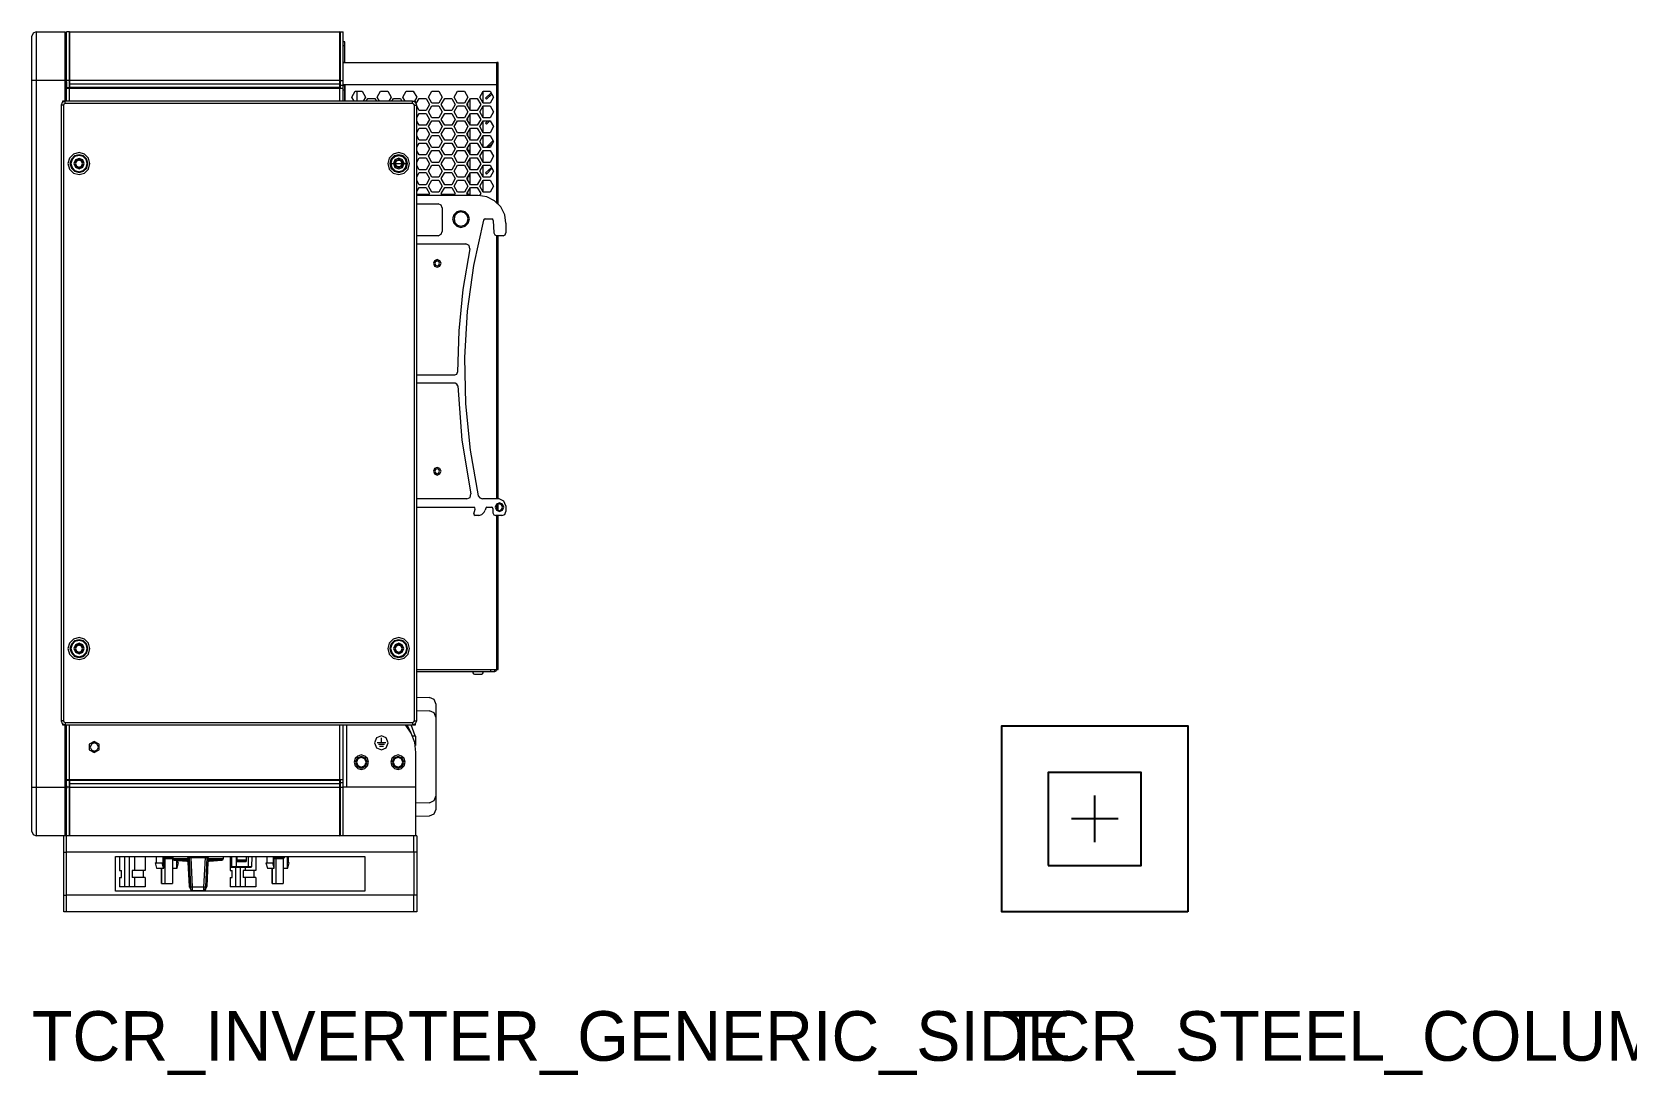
# Model space of a CAD drawing. Header units: millimetres. Extents: x 0 to 17945, y -132 to 1785.
# Drawn here: x 10424 to 11710, y -132 to 710 of the extents above; entities that cross this region are included whole.
import ezdxf

# ---------------------------------------------------------------- set-up
doc = ezdxf.new("R2010")
doc.units = ezdxf.units.MM

# ---------------------------------------------------------------- blocks, each defined once
blk = doc.blocks.new('TCR_INVERTER_GENERIC_SIDE')
at = {"layer": 'PDF_图层 1', "color": 1, "lineweight": 5}
for points in [[(3.4, 709.6), (1, 708.6), (0, 706.2)], [(3.4, 709.6), (3.4, 61.5)], [(3.4, 709.6), (26.9, 709.6)], [(26.9, 653.8), (26.9, 709.6)], [(28, 664.9), (28, 709.6)], [(30.2, 709.6), (28, 709.6)], [(30.4, 709.6), (30.1, 709.6)], [(30.2, 664.9), (30.2, 709.6)], [(30.4, 709.6), (30.4, 707.4)], [(30.4, 709.6), (248.4, 709.6)], [(30.4, 707.4), (30.7, 707.4)], [(30.7, 664.3), (30.7, 709.6)], [(248.4, 664.3), (248.4, 709.6)], [(249, 709.5), (248.4, 709.6)], [(249, 706.7), (248.8, 707.2), (248.4, 707.4)], [(249, 664.3), (249, 709.6)], [(249, 709.6), (251.2, 709.6)], [(251.2, 653.8), (251.2, 709.6)], [(0, 64.9), (0, 706.2)], [(27, 698.4), (27.4, 698.4)], [(27.4, 694.8), (27.4, 695.7), (27.3, 696.6), (27.2, 697.5), (27, 698.4)], [(27, 691.2), (27.2, 692.1), (27.3, 692.9), (27.4, 693.8), (27.4, 694.8)], [(27.4, 683.9), (27.4, 698.4)], [(28, 696.2), (27.4, 696.2)], [(248.4, 704), (249, 704)], [(248.4, 700.6), (249, 700.6)], [(248.4, 698.4), (249, 698.4)], [(252.3, 701.7), (251.2, 701.7)], [(252.3, 698.4), (251.2, 698.4)], [(252.3, 685.2), (252.3, 701.7)], [(27.4, 687.5), (27.4, 688.4), (27.3, 689.3), (27.2, 690.2), (27, 691.2)], [(27, 683.9), (27.2, 684.8), (27.3, 685.7), (27.4, 686.6), (27.4, 687.5)], [(27.4, 683.9), (27, 683.9)], [(28, 686.1), (27.4, 686.1)], [(248.4, 689.4), (249, 689.4)], [(251.2, 685.2), (252.3, 685.2)], [(251.2, 685.2), (251.3, 685)], [(251.2, 685), (374.9, 685)], [(252.3, 685.2), (252.4, 685), (252.5, 685)], [(374.9, 666), (374.9, 685)], [(375.1, 683.7), (374.9, 683.9)], [(375.1, 666), (375.1, 685)], [(376.2, 685), (375.1, 685)], [(376.2, 570.5), (376.2, 685)], [(26.9, 670.5), (0, 670.5)], [(26.9, 671.6), (27.8, 671.6)], [(27.4, 671.6), (27.4, 664.3)], [(27.8, 669.3), (27.4, 669.3)], [(27.8, 669.3), (27.8, 671.6)], [(27.8, 669.3), (27.8, 664.3)], [(27.8, 669.3), (28, 669.3)], [(30.2, 670.5), (28, 670.5)], [(248.4, 670.5), (30.7, 670.5)], [(249, 673.8), (248.4, 673.8)], [(249, 670.5), (248.4, 670.5)], [(249, 670.5), (251.2, 670.5)], [(27.4, 664.3), (27.4, 653.8)], [(27.4, 664.3), (251.2, 664.3)], [(28, 664.9), (30.2, 664.9)], [(28, 653.8), (28, 664.3)], [(30.4, 653.8), (30.4, 664.3)], [(248.4, 667.4), (30.7, 667.4)], [(248.4, 664.9), (30.7, 664.9)], [(30.7, 664.6), (248.4, 664.6)], [(248.4, 653.8), (248.4, 664.3)], [(249, 666.6), (251.2, 666.6)], [(251.2, 667.1), (252.5, 667.1)], [(252.3, 666), (251.2, 666)], [(252.3, 662.7), (251.2, 662.7)], [(251.8, 667.1), (251.8, 666)], [(252.3, 653.8), (252.3, 666)], [(252.5, 667.1), (252.5, 666)], [(252.5, 667.1), (374.9, 667.1)], [(252.5, 666), (252.5, 653.8)], [(258, 657), (260.7, 661.9)], [(259.9, 653.8), (258, 657)], [(260.7, 661.9), (266.3, 661.9)], [(262.4, 653.8), (262.4, 661.9)], [(266.3, 661.9), (269.1, 657)], [(269.1, 657), (267.2, 653.8)], [(269.7, 653.8), (271.1, 655.9)], [(271.1, 655.9), (276.6, 655.9)], [(276.6, 655.9), (277.9, 653.8)], [(278.6, 657), (281.3, 661.9)], [(280.5, 653.8), (278.6, 657)], [(281.3, 661.9), (287, 661.9)], [(287, 661.9), (289.7, 657)], [(289.7, 657), (287.8, 653.8)], [(290.4, 653.8), (291.7, 655.9)], [(291.7, 655.9), (297.3, 655.9)], [(297.3, 655.9), (298.5, 653.8)], [(299.3, 657), (302, 661.9)], [(301.2, 653.8), (299.3, 657)], [(302, 661.9), (307.6, 661.9)], [(307.6, 661.9), (310.4, 657)], [(310.4, 657), (308.5, 653.8)], [(310, 651.8), (312.4, 655.9)], [(312.4, 655.9), (317.9, 655.9)], [(317.9, 655.9), (320.7, 651.1)], [(319.9, 657), (322.6, 661.9)], [(322.6, 652.2), (319.9, 657)], [(322.6, 661.9), (328.3, 661.9)], [(328.3, 661.9), (331, 657)], [(331, 657), (328.3, 652.2)], [(330.2, 651.1), (333, 655.9)], [(333, 655.9), (338.6, 655.9)], [(338.6, 655.9), (341.4, 651.1)], [(340.6, 657), (343.3, 661.9)], [(343.3, 652.2), (340.6, 657)], [(343.3, 661.9), (348.9, 661.9)], [(348.9, 661.9), (351.7, 657)], [(351.7, 657), (348.9, 652.2)], [(350.8, 651.1), (353.7, 655.9)], [(353.7, 655.9), (359.2, 655.9)], [(359.2, 655.9), (362, 651.1)], [(361.2, 657), (363.9, 661.9)], [(363.9, 652.2), (361.2, 657)], [(363.9, 652.2), (363.9, 661.9)], [(363.9, 661.9), (369.6, 661.9)], [(366, 656.2), (370.4, 660.5)], [(366, 656.2), (366.8, 655.4)], [(370.9, 659.5), (366.8, 655.4)], [(368.3, 658.6), (369.2, 657.8)], [(369.6, 661.9), (372.3, 657)], [(372.3, 657), (369.6, 652.2)], [(374.9, 572), (374.9, 666)], [(374.9, 666), (376.2, 666)], [(26.9, 653.8), (24.5, 652.7), (23.5, 650.4)], [(23.5, 650.4), (23.5, 154.2)], [(25.4, 650.4), (23.5, 650.4)], [(24.6, 653.8), (24.6, 652.8)], [(26.9, 653.8), (24.6, 653.8)], [(26.9, 651.8), (25.8, 651.4), (25.4, 650.4)], [(25.4, 650.4), (25.4, 154.2)], [(26.9, 651.8), (26.9, 653.8)], [(307, 653.8), (26.9, 653.8)], [(307, 651.8), (26.9, 651.8)], [(307, 651.8), (307, 653.8)], [(307, 653.8), (309.3, 653.8)], [(310.4, 650.4), (309.4, 652.7), (307, 653.8)], [(308.5, 650.4), (308.1, 651.4), (307, 651.8)], [(308.5, 154.2), (308.5, 650.4)], [(308.5, 650.4), (310.4, 650.4)], [(309.3, 652.8), (309.3, 653.8)], [(310.4, 154.2), (310.4, 650.4)], [(312.4, 646.3), (310.4, 649.7)], [(310.4, 640.5), (312.4, 643.9)], [(317.9, 646.3), (312.4, 646.3)], [(312.4, 643.9), (317.9, 643.9)], [(320.7, 651.1), (317.9, 646.3)], [(317.9, 643.9), (320.7, 639.1)], [(319.9, 645.1), (322.6, 650)], [(322.6, 640.2), (319.9, 645.1)], [(328.3, 652.2), (322.6, 652.2)], [(322.6, 650), (328.3, 650)], [(328.3, 650), (331, 645.1)], [(331, 645.1), (328.3, 640.2)], [(333, 646.3), (330.2, 651.1)], [(330.2, 639.1), (333, 643.9)], [(338.6, 646.3), (333, 646.3)], [(333, 643.9), (338.6, 643.9)], [(341.4, 651.1), (338.6, 646.3)], [(338.6, 643.9), (341.4, 639.1)], [(340.6, 645.1), (343.3, 650)], [(343.3, 640.2), (340.6, 645.1)], [(348.9, 652.2), (343.3, 652.2)], [(343.3, 650), (348.9, 650)], [(348.9, 650), (351.7, 645.1)], [(351.7, 645.1), (348.9, 640.2)], [(353.7, 646.3), (350.8, 651.1)], [(350.8, 639.1), (353.7, 643.9)], [(351.7, 649.7), (351.7, 652.5)], [(353.4, 646.7), (353.4, 655.4)], [(353.4, 634.8), (353.4, 643.5)], [(359.2, 646.3), (353.7, 646.3)], [(353.7, 643.9), (359.2, 643.9)], [(362, 651.1), (359.2, 646.3)], [(359.2, 643.9), (362, 639.1)], [(361.2, 645.1), (363.9, 650)], [(363.9, 640.2), (361.2, 645.1)], [(369.6, 652.2), (363.9, 652.2)], [(363.9, 640.2), (363.9, 650)], [(363.9, 650), (369.6, 650)], [(369.6, 650), (372.3, 645.1)], [(372.3, 645.1), (369.6, 640.2)], [(312.4, 634.3), (310.4, 637.7)], [(310.4, 628.6), (312.4, 632)], [(317.9, 634.3), (312.4, 634.3)], [(312.4, 632), (317.9, 632)], [(320.7, 639.1), (317.9, 634.3)], [(317.9, 632), (320.7, 627.2)], [(319.9, 633.2), (322.6, 638)], [(322.6, 628.3), (319.9, 633.2)], [(328.3, 640.2), (322.6, 640.2)], [(322.6, 638), (328.3, 638)], [(328.3, 638), (331, 633.2)], [(331, 633.2), (328.3, 628.3)], [(333, 634.3), (330.2, 639.1)], [(330.2, 627.2), (333, 632)], [(338.6, 634.3), (333, 634.3)], [(333, 632), (338.6, 632)], [(341.4, 639.1), (338.6, 634.3)], [(338.6, 632), (341.4, 627.2)], [(340.6, 633.2), (343.3, 638)], [(343.3, 628.3), (340.6, 633.2)], [(348.9, 640.2), (343.3, 640.2)], [(343.3, 638), (348.9, 638)], [(348.9, 638), (351.7, 633.2)], [(351.7, 633.2), (348.9, 628.3)], [(353.7, 634.3), (350.8, 639.1)], [(350.8, 627.2), (353.7, 632)], [(351.7, 637.7), (351.7, 640.5)], [(353.4, 630.6), (352.9, 630.6)], [(353.4, 631), (353.1, 631)], [(353.4, 622.8), (353.4, 631.5)], [(359.2, 634.3), (353.7, 634.3)], [(353.7, 632), (359.2, 632)], [(362, 639.1), (359.2, 634.3)], [(359.2, 632), (362, 627.2)], [(361.2, 633.2), (363.9, 638)], [(363.9, 628.3), (361.2, 633.2)], [(369.6, 640.2), (363.9, 640.2)], [(363.9, 628.3), (363.9, 638)], [(363.9, 638), (369.6, 638)], [(366, 636.1), (367.9, 638)], [(366, 636.1), (366.8, 635.3)], [(369.6, 638.1), (366.8, 635.3)], [(368.8, 638), (369.2, 637.7)], [(369.6, 638), (372.3, 633.2)], [(372.3, 633.2), (369.6, 628.3)], [(312.4, 622.3), (310.4, 625.7)], [(310.4, 616.7), (312.4, 620)], [(317.9, 622.3), (312.4, 622.3)], [(312.4, 620), (317.9, 620)], [(320.7, 627.2), (317.9, 622.3)], [(317.9, 620), (320.7, 615.2)], [(319.9, 621.2), (322.6, 626)], [(322.6, 616.3), (319.9, 621.2)], [(328.3, 628.3), (322.6, 628.3)], [(322.6, 626), (328.3, 626)], [(328.3, 626), (331, 621.2)], [(331, 621.2), (328.3, 616.3)], [(333, 622.3), (330.2, 627.2)], [(330.2, 615.2), (333, 620)], [(338.6, 622.3), (333, 622.3)], [(333, 620), (338.6, 620)], [(341.4, 627.2), (338.6, 622.3)], [(338.6, 620), (341.4, 615.2)], [(340.6, 621.2), (343.3, 626)], [(343.3, 616.3), (340.6, 621.2)], [(348.9, 628.3), (343.3, 628.3)], [(343.3, 626), (348.9, 626)], [(348.9, 626), (351.7, 621.2)], [(351.7, 621.2), (348.9, 616.3)], [(353.7, 622.3), (350.8, 627.2)], [(350.8, 615.2), (353.7, 620)], [(351.7, 625.7), (351.7, 628.6)], [(353.4, 610.8), (353.4, 619.5)], [(359.2, 622.3), (353.7, 622.3)], [(353.7, 620), (359.2, 620)], [(362, 627.2), (359.2, 622.3)], [(359.2, 620), (362, 615.2)], [(361.2, 621.2), (363.9, 626)], [(363.9, 616.3), (361.2, 621.2)], [(369.6, 628.3), (363.9, 628.3)], [(363.9, 616.3), (363.9, 626)], [(363.9, 626), (369.6, 626)], [(366.4, 616.3), (371.9, 621.9)], [(371.7, 620.1), (367.9, 616.3)], [(368.3, 618.3), (369.2, 617.6)], [(369.6, 626), (372.3, 621.2)], [(372.3, 621.2), (369.6, 616.3)], [(292.7, 603.4), (294.2, 606.2)], [(294.2, 606.2), (297.5, 606.2)], [(297.5, 606.2), (299.1, 603.4)], [(312.4, 610.4), (310.4, 613.8)], [(310.4, 604.7), (312.4, 608)], [(317.9, 610.4), (312.4, 610.4)], [(312.4, 608), (317.9, 608)], [(320.7, 615.2), (317.9, 610.4)], [(317.9, 608), (320.7, 603.2)], [(319.9, 609.3), (322.6, 614.1)], [(322.6, 604.4), (319.9, 609.3)], [(328.3, 616.3), (322.6, 616.3)], [(322.6, 614.1), (328.3, 614.1)], [(328.3, 614.1), (331, 609.3)], [(331, 609.3), (328.3, 604.4)], [(333, 610.4), (330.2, 615.2)], [(330.2, 603.2), (333, 608)], [(338.6, 610.4), (333, 610.4)], [(333, 608), (338.6, 608)], [(341.4, 615.2), (338.6, 610.4)], [(338.6, 608), (341.4, 603.2)], [(340.6, 609.3), (343.3, 614.1)], [(343.3, 604.4), (340.6, 609.3)], [(348.9, 616.3), (343.3, 616.3)], [(343.3, 614.1), (348.9, 614.1)], [(348.9, 614.1), (351.7, 609.3)], [(351.7, 609.3), (348.9, 604.4)], [(353.7, 610.4), (350.8, 615.2)], [(350.8, 603.2), (353.7, 608)], [(351.7, 613.8), (351.7, 616.7)], [(353.4, 614), (351.7, 614)], [(351.7, 613.7), (353.4, 613.7)], [(351.7, 601.8), (351.7, 604.7)], [(353.4, 612), (352.8, 611.9)], [(353.4, 611.6), (352.9, 611.6)], [(353.4, 598.9), (353.4, 607.6)], [(359.2, 610.4), (353.7, 610.4)], [(353.7, 608), (359.2, 608)], [(362, 615.2), (359.2, 610.4)], [(359.2, 608), (362, 603.2)], [(361.2, 609.3), (363.9, 614.1)], [(363.9, 604.4), (361.2, 609.3)], [(369.6, 616.3), (363.9, 616.3)], [(363.9, 604.4), (363.9, 614.1)], [(363.9, 614.1), (369.6, 614.1)], [(369.6, 614.1), (372.3, 609.3)], [(372.3, 609.3), (369.6, 604.4)], [(289.2, 603.4), (302.5, 603.4)], [(294.2, 600.7), (292.7, 603.4)], [(297.5, 600.7), (294.2, 600.7)], [(299.1, 603.4), (297.5, 600.7)], [(312.4, 598.4), (310.4, 601.8)], [(310.4, 592.8), (312.4, 596.2)], [(317.9, 598.4), (312.4, 598.4)], [(312.4, 596.2), (317.9, 596.2)], [(320.7, 603.2), (317.9, 598.4)], [(317.9, 596.2), (320.7, 591.3)], [(319.9, 597.3), (322.6, 602.1)], [(322.6, 592.5), (319.9, 597.3)], [(328.3, 604.4), (322.6, 604.4)], [(322.6, 602.1), (328.3, 602.1)], [(328.3, 592.5), (322.6, 592.5)], [(328.3, 602.1), (331, 597.3)], [(331, 597.3), (328.3, 592.5)], [(333, 598.4), (330.2, 603.2)], [(330.2, 591.3), (333, 596.2)], [(338.6, 598.4), (333, 598.4)], [(333, 596.2), (338.6, 596.2)], [(341.4, 603.2), (338.6, 598.4)], [(338.6, 596.2), (341.4, 591.3)], [(340.6, 597.3), (343.3, 602.1)], [(343.3, 592.5), (340.6, 597.3)], [(348.9, 604.4), (343.3, 604.4)], [(343.3, 602.1), (348.9, 602.1)], [(348.9, 592.5), (343.3, 592.5)], [(348.9, 602.1), (351.7, 597.3)], [(351.7, 597.3), (348.9, 592.5)], [(353.7, 598.4), (350.8, 603.2)], [(350.8, 591.3), (353.7, 596.2)], [(351.7, 589.8), (351.7, 592.8)], [(353.4, 592.7), (351.7, 592.7)], [(353.4, 593.1), (351.8, 593)], [(352.9, 594.7), (353.4, 594.7)], [(353.4, 595), (353, 595)], [(353.4, 586.9), (353.4, 595.6)], [(359.2, 598.4), (353.7, 598.4)], [(353.7, 596.2), (359.2, 596.2)], [(362, 603.2), (359.2, 598.4)], [(359.2, 596.2), (362, 591.3)], [(361.2, 597.3), (363.9, 602.1)], [(363.9, 592.5), (361.2, 597.3)], [(369.6, 604.4), (363.9, 604.4)], [(363.9, 592.5), (363.9, 602.1)], [(363.9, 602.1), (369.6, 602.1)], [(369.6, 592.5), (363.9, 592.5)], [(366, 595.9), (370.6, 600.4)], [(366, 595.9), (366.8, 595)], [(371.1, 599.4), (366.8, 595)], [(368.3, 598.2), (369.2, 597.4)], [(369.6, 602.1), (372.3, 597.3)], [(372.3, 597.3), (369.6, 592.5)], [(312.4, 586.4), (310.4, 589.8)], [(310.4, 580.8), (312.4, 584.2)], [(310.4, 578.8), (320.5, 578.8)], [(317.9, 586.4), (312.4, 586.4)], [(312.4, 584.2), (317.9, 584.2)], [(320.7, 591.3), (317.9, 586.4)], [(317.9, 584.2), (320.7, 579.4)], [(320.7, 579.4), (319.8, 577.7)], [(319.9, 585.3), (322.6, 590.1)], [(322.6, 580.5), (319.9, 585.3)], [(322.6, 590.1), (328.3, 590.1)], [(328.3, 580.5), (322.6, 580.5)], [(328.3, 590.1), (331, 585.3)], [(331, 585.3), (328.3, 580.5)], [(333, 586.4), (330.2, 591.3)], [(330.2, 579.4), (333, 584.2)], [(331.1, 577.7), (330.2, 579.4)], [(330.5, 578.8), (341.1, 578.8)], [(338.6, 586.4), (333, 586.4)], [(333, 584.2), (338.6, 584.2)], [(341.4, 591.3), (338.6, 586.4)], [(338.6, 584.2), (341.4, 579.4)], [(341.4, 579.4), (340.5, 577.7)], [(340.6, 585.3), (343.3, 590.1)], [(343.3, 580.5), (340.6, 585.3)], [(343.3, 590.1), (348.9, 590.1)], [(348.9, 580.5), (343.3, 580.5)], [(348.9, 590.1), (351.7, 585.3)], [(351.7, 585.3), (348.9, 580.5)], [(353.7, 586.4), (350.8, 591.3)], [(350.8, 579.4), (353.7, 584.2)], [(351.8, 577.7), (350.8, 579.4)], [(351.1, 578.8), (351.7, 578.8)], [(351.7, 577.9), (351.7, 580.8)], [(353.4, 577.7), (353.4, 583.7)], [(359.2, 586.4), (353.7, 586.4)], [(353.7, 584.2), (359.2, 584.2)], [(362, 591.3), (359.2, 586.4)], [(359.2, 584.2), (362, 579.4)], [(362, 579.4), (361.1, 577.6)], [(361.2, 585.3), (363.9, 590.1)], [(363.9, 580.5), (361.2, 585.3)], [(363.9, 580.5), (363.9, 590.1)], [(363.9, 590.1), (369.6, 590.1)], [(369.6, 580.5), (363.9, 580.5)], [(369.6, 590.1), (372.3, 585.3)], [(372.3, 585.3), (369.6, 580.5)], [(310.5, 577.7), (310.4, 577.9)], [(360, 577.7), (310.4, 577.7)], [(310.4, 571.1), (327.6, 571.1)], [(331, 567.7), (330.1, 570), (327.6, 571.1)], [(331, 567.7), (331, 548.7)], [(353.4, 578.6), (351.7, 578.5)], [(351.7, 578), (353.4, 578)], [(382.4, 555.4), (381.4, 562.2), (378.2, 568.5), (373.2, 573.4), (367, 576.6), (360, 577.7)], [(364.4, 557.9), (356.3, 521.3), (351.2, 484.3), (349, 447), (349.8, 409.6), (353.5, 372.4), (360.1, 335.6)], [(365.6, 558.8), (364.8, 558.5), (364.4, 557.9)], [(365.6, 558.8), (371, 558.8)], [(372.1, 557.6), (371.7, 558.4), (371, 558.8)], [(372.1, 557.6), (372.6, 547.5)], [(382.4, 555.4), (382.4, 547.6)], [(327.6, 545.3), (310.4, 545.3)], [(327.6, 545.3), (330.1, 546.4), (331, 548.7)], [(372.6, 547.5), (373.4, 545.9), (374.9, 545.3)], [(374.9, 333), (374.9, 545.3)], [(380.1, 545.3), (374.9, 545.3)], [(376.2, 333), (376.2, 545.3)], [(380.1, 545.3), (381.8, 545.9), (382.4, 547.6)], [(310.4, 538.7), (350, 538.7)], [(353.3, 534.6), (347.6, 501.8), (344.4, 468.6), (343.3, 435.3)], [(353.3, 534.6), (352.6, 537.3), (350, 538.7)], [(310.4, 433), (341.1, 433)], [(341.3, 426.3), (310.4, 426.3)], [(341.1, 433), (342.7, 433.7), (343.3, 435.3)], [(343.5, 424.2), (342.8, 425.7), (341.3, 426.3)], [(343.5, 424.2), (346.8, 380.3), (354.1, 337.1)], [(350.8, 333), (353.5, 334.3), (354.1, 337.1)], [(360.1, 335.6), (361.4, 333.8), (363.4, 333)], [(350.8, 333), (310.4, 333)], [(310.4, 326.3), (356.4, 326.3)], [(357.6, 324.9), (357.4, 325.9), (356.4, 326.3)], [(356.4, 321), (357.6, 324.9)], [(364.7, 322.3), (363, 320.6)], [(376.8, 333), (363.4, 333)], [(364.7, 322.3), (365.6, 323.9)], [(366.1, 325.5), (365.6, 323.9)], [(367.1, 326.3), (366.5, 326.1), (366.1, 325.5)], [(367.1, 326.3), (370.7, 326.3)], [(371.8, 325.2), (371.5, 326), (370.7, 326.3)], [(371.8, 325.2), (371.8, 321.8)], [(371.8, 321.8), (372.5, 320.3), (374.1, 319.7)], [(374.9, 324.5), (374.9, 328.2)], [(376.2, 323.5), (376.2, 329.1)], [(382.4, 327.4), (380.7, 331.3), (376.8, 333)], [(376.8, 323.3), (378.8, 324.4), (379.5, 326.3), (378.8, 328.3), (376.8, 329.2)], [(379.1, 319.7), (381.5, 320.6), (382.4, 322.9)], [(382.4, 327.4), (382.4, 322.9)], [(356.4, 321), (356.7, 320.1), (357.6, 319.7)], [(360.6, 319.7), (357.6, 319.7)], [(360.6, 319.7), (363, 320.6)], [(379.1, 319.7), (374.1, 319.7)], [(374.9, 195.5), (374.9, 319.7)], [(376.2, 195.5), (376.2, 319.7)], [(310.4, 195.5), (376.2, 195.5)], [(310.4, 193.9), (373.3, 193.9)], [(355.8, 193.9), (355.8, 192.8)], [(363.9, 192.8), (363.9, 193.9)], [(369.9, 195.5), (369.9, 193.9)], [(373.3, 193.9), (373.3, 195.5)], [(373.3, 193.9), (374.5, 194.4), (375.1, 195.5)], [(355.8, 192.8), (356.2, 192), (357, 191.6)], [(357, 191.6), (362.9, 191.6)], [(362.9, 191.6), (363.6, 192), (363.9, 192.8)], [(310.4, 173.2), (320.6, 173)], [(326, 167.4), (324.4, 171.4), (320.6, 173)], [(326, 82.9), (326, 167.4)], [(310.4, 162.5), (320.6, 162.2)], [(326, 156.6), (324.5, 160.5), (320.6, 162.2)], [(25.4, 154.2), (23.5, 154.2)], [(23.5, 154.2), (24.5, 151.9), (26.9, 150.9)], [(24.6, 151.8), (24.6, 150.9)], [(24.6, 150.9), (26.9, 150.9)], [(25.4, 154.2), (25.8, 153.2), (26.9, 152.8)], [(26.9, 152.8), (26.9, 150.9)], [(26.9, 152.8), (307, 152.8)], [(26.9, 61.5), (26.9, 150.9)], [(26.9, 150.9), (307, 150.9)], [(27.4, 150.9), (27.4, 106.8)], [(28, 106.8), (28, 150.9)], [(30.4, 106.8), (30.4, 150.9)], [(248.4, 106.8), (248.4, 150.9)], [(251.2, 61.5), (251.2, 150.9)], [(254.1, 100.6), (254.1, 150.9)], [(309.8, 128.5), (308.9, 136.6), (305.9, 144.2), (301.3, 150.9)], [(305.9, 144.3), (302.7, 151)], [(309.2, 142.1), (306, 150.9)], [(307, 150.9), (309.4, 151.9), (310.4, 154.2)], [(307, 152.8), (308.1, 153.2), (308.5, 154.2)], [(307, 152.8), (307, 150.9)], [(307, 150.9), (309.3, 150.9)], [(307.4, 141.8), (307, 141.8)], [(309.3, 141.7), (307, 141.7)], [(307.4, 141.8), (307.8, 141.9), (308.3, 142), (308.6, 142), (308.8, 142.1), (309, 142.1), (309.2, 142.1)], [(308.5, 154.2), (310.4, 154.2)], [(309.3, 141.7), (309.2, 142.1)], [(309.3, 150.9), (309.3, 151.8)], [(309.3, 141.7), (309.3, 134.3)], [(50.3, 137.5), (46.3, 135.3)], [(46.3, 135.3), (46.3, 130.8)], [(46.3, 130.8), (50.3, 128.5)], [(54.2, 135.3), (50.3, 137.5)], [(50.3, 128.5), (54.2, 130.8)], [(54.2, 130.8), (54.2, 135.3)], [(285.5, 136.3), (278.4, 136.3)], [(284.4, 134.9), (279.5, 134.9)], [(283.5, 133.3), (280.4, 133.3)], [(281.9, 136.3), (281.9, 140.3)], [(309.8, 100.6), (309.8, 128.5)], [(27.4, 106.8), (251.2, 106.8)], [(27.4, 99.5), (27.4, 106.8)], [(27.8, 101.7), (27.8, 106.8)], [(28, 106.2), (30.2, 106.2)], [(28, 48.1), (28, 106.2)], [(30.2, 61.5), (30.2, 106.2)], [(30.7, 61.5), (30.7, 106.8)], [(248.4, 106.4), (30.7, 106.4)], [(30.7, 106.2), (248.4, 106.2)], [(30.7, 103.7), (248.4, 103.7)], [(248.4, 61.5), (248.4, 106.8)], [(249, 61.6), (249, 106.8)], [(249, 104.5), (251.2, 104.5)], [(0, 100.6), (26.9, 100.6)], [(26.9, 99.5), (27.8, 99.5)], [(27.4, 101.7), (27.8, 101.7)], [(27.8, 101.7), (27.8, 99.5)], [(28, 101.7), (27.8, 101.7)], [(30.2, 100.6), (28, 100.6)], [(30.7, 100.6), (248.4, 100.6)], [(249, 100.6), (251.2, 100.6)], [(309.8, 100.6), (251.2, 100.6)], [(309.8, 61.5), (309.8, 100.6)], [(320.6, 88.1), (324.5, 89.9), (326, 93.8)], [(27, 87.2), (27.4, 87.2)], [(27.4, 83.5), (27.4, 84.4), (27.3, 85.4), (27.2, 86.3), (27, 87.2)], [(27, 79.9), (27.2, 80.9), (27.3, 81.7), (27.4, 82.6), (27.4, 83.5)], [(27.4, 76.2), (27.4, 77.2), (27.3, 78.1), (27.2, 79), (27, 79.9)], [(27.4, 72.7), (27.4, 87.2)], [(28, 85), (27.4, 85)], [(248.4, 90), (249, 90)], [(248.4, 77.7), (249, 77.7)], [(320.6, 88.1), (309.8, 87.8)], [(309.8, 77.2), (320.6, 77.4)], [(320.6, 77.4), (324.4, 79), (326, 82.9)], [(0, 64.9), (1, 62.5), (3.4, 61.5)], [(27, 72.7), (27.2, 73.6), (27.3, 74.5), (27.4, 75.4), (27.4, 76.2)], [(27.4, 72.7), (27, 72.7)], [(28, 74.9), (27.4, 74.9)], [(249, 72.1), (248.4, 72.1)], [(28, 61.5), (3.4, 61.5)], [(25.7, 0), (25.7, 61.5)], [(308.2, 61.5), (28, 61.5)], [(30.7, 63.7), (30.4, 63.7)], [(30.4, 61.5), (30.4, 63.7)], [(248.4, 63.7), (248.8, 63.8), (249, 64.3)], [(248.4, 61.5), (249, 61.6)], [(310.4, 61.5), (308.2, 61.5)], [(308.2, 48.1), (308.2, 61.5)], [(310.4, 61.5), (310.4, 0)], [(25.7, 48.1), (28, 48.1)], [(308.2, 48.1), (28, 48.1)], [(28, 13.4), (28, 48.1)], [(67.5, 44.7), (268.5, 44.7)], [(67.5, 16.8), (67.5, 44.7)], [(70.6, 44.7), (70.6, 33.4)], [(74.7, 44.7), (74.7, 20.3)], [(78.5, 44.7), (78.5, 20.3)], [(82.7, 44.7), (82.7, 33.4)], [(91.3, 44.7), (91.3, 33.4)], [(99.5, 39.6), (105.5, 39.6)], [(99.5, 39.6), (100.6, 35.4)], [(100.2, 44.7), (100.2, 39.6)], [(104.7, 39.6), (105.9, 35.4)], [(105.5, 44.7), (105.5, 39.6)], [(106.3, 35.4), (106.3, 44.7)], [(113.8, 43.7), (106.3, 43.7)], [(113.3, 42.8), (106.3, 42.8)], [(107.6, 22.9), (107.6, 42.8)], [(113.3, 42.8), (113.8, 43.2)], [(113.3, 42.8), (113.3, 22.9)], [(113.8, 44.7), (113.8, 42.9)], [(126, 42.9), (113.8, 42.9)], [(113.8, 42.9), (114.1, 42.1), (114.8, 41.8)], [(125.5, 41.8), (114.8, 41.8)], [(114.8, 41.8), (125, 41)], [(116.7, 41.6), (116.7, 35.4)], [(117.1, 35.4), (118.3, 39.6)], [(117.6, 39.6), (117.6, 41.6)], [(118.3, 39.6), (117.6, 39.6)], [(124.9, 41.1), (125.1, 41.2), (125.3, 41.4), (125.4, 41.6), (125.5, 41.8)], [(126.1, 40.1), (125.6, 40.8), (124.9, 41.1)], [(125, 41), (125.2, 41), (125.4, 40.9), (125.6, 40.8), (125.9, 40.5), (126, 40.3), (126, 40)], [(125.5, 41.8), (125.7, 41.9), (126, 42.1), (126, 42.3), (126, 42.6), (126, 42.9)], [(125.5, 41.8), (125.7, 41.8), (126, 41.7), (126.2, 41.6), (126.4, 41.5), (126.5, 41.3), (126.6, 41.1), (126.7, 40.8)], [(126, 42.9), (125.9, 44.7)], [(126.7, 42.9), (126, 42.9)], [(127, 20.5), (126, 40)], [(126.7, 40.8), (126.6, 40.6), (126.4, 40.4), (126.3, 40.2), (126.1, 40.1)], [(126.1, 40.1), (127.1, 20.3)], [(126.6, 44.7), (126.7, 42.9)], [(126.7, 42.9), (126.7, 41.8), (126.7, 41.3), (126.7, 41), (126.7, 40.8)], [(127, 43.9), (127, 44.7)], [(128.1, 20.2), (127, 43.9)], [(127, 43.9), (127.3, 43.9), (127.6, 43.9), (128.1, 43.9)], [(128.1, 44.7), (128.1, 43.9)], [(128.1, 43.9), (139.9, 43.9)], [(128.1, 43.9), (129.2, 20.1)], [(138.8, 20.1), (139.9, 43.9)], [(139.9, 43.9), (140, 44.7)], [(141, 43.9), (139.9, 20.2)], [(139.9, 43.9), (140.5, 43.9), (140.7, 43.9), (140.9, 43.9), (141, 43.9)], [(140.9, 20.3), (141.9, 40.1)], [(141, 44.7), (141, 43.9)], [(142, 40), (141, 20.5)], [(141.3, 42.9), (141.4, 44.7)], [(141.3, 40.8), (141.3, 41), (141.3, 41.3), (141.3, 41.8), (141.3, 42.9)], [(142, 42.9), (141.3, 42.9)], [(141.3, 40.8), (141.4, 41), (141.5, 41.3), (141.7, 41.5), (142, 41.7), (142.3, 41.8), (142.5, 41.8)], [(141.9, 40.1), (141.7, 40.2), (141.6, 40.4), (141.4, 40.6), (141.3, 40.8)], [(143.1, 41.1), (142.4, 40.8), (141.9, 40.1)], [(142.1, 44.7), (142, 42.9)], [(154.2, 42.9), (142, 42.9)], [(142, 42.9), (142, 42.6), (142, 42.4), (142.1, 42.1), (142.3, 41.8), (142.5, 41.8)], [(142, 40), (142, 40.3), (142.1, 40.5), (142.4, 40.8), (142.6, 40.9), (142.8, 41), (143, 41)], [(153.2, 41.8), (142.5, 41.8)], [(142.5, 41.8), (142.6, 41.6), (142.7, 41.4), (142.9, 41.2), (143.1, 41.1)], [(143, 41), (153.2, 41.8)], [(153.2, 41.8), (153.9, 42.1), (154.2, 42.9)], [(154.2, 44.7), (154.2, 42.9)], [(159.9, 44.7), (159.9, 33.4)], [(160.1, 44.7), (160.3, 36.4)], [(160.1, 44.7), (160.3, 36.4)], [(160.3, 44.7), (160.5, 36.4)], [(161.3, 36.4), (161.3, 44.7)], [(164.8, 44.7), (164.8, 36.4)], [(165.5, 40.7), (165.5, 44.7)], [(172.8, 41.7), (165.5, 41.7)], [(165.5, 40.9), (172.8, 40.9)], [(165.5, 40.7), (172.8, 40.7)], [(172.8, 40.7), (165.5, 40.7)], [(172.8, 44.7), (172.8, 40.7)], [(174.7, 36.4), (174.8, 44.7)], [(177.3, 44.7), (177.1, 36.4)], [(180.7, 44.7), (180.7, 33.4)], [(188.8, 39.6), (194.7, 39.6)], [(188.8, 39.6), (190, 35.4)], [(189.5, 44.7), (189.5, 39.6)], [(194, 39.6), (195.2, 35.4)], [(194.7, 44.7), (194.7, 39.6)], [(195.5, 35.4), (195.5, 44.7)], [(203.4, 43.7), (195.5, 43.7)], [(202.6, 42.8), (195.5, 42.8)], [(197, 22.9), (197, 42.8)], [(202.6, 42.8), (203.4, 43.7)], [(202.6, 42.8), (202.6, 22.9)], [(203.4, 44.7), (203.4, 43.7)], [(206, 44.7), (206, 35.4)], [(206.4, 35.4), (207.6, 39.6)], [(206.9, 39.6), (206.9, 44.7)], [(207.6, 39.6), (206.9, 39.6)], [(268.5, 44.7), (268.5, 16.8)], [(310.4, 48.1), (308.2, 48.1)], [(308.2, 48.1), (308.2, 13.4)], [(70.6, 33.4), (72.3, 33.4)], [(70.6, 27.9), (72.3, 27.9)], [(70.6, 27.9), (70.6, 20.3)], [(72.3, 27.9), (72.3, 33.4)], [(91.3, 33.4), (81, 33.4)], [(81, 33.4), (81, 27.9)], [(91.3, 27.9), (81, 27.9)], [(82.7, 27.9), (82.7, 20.3)], [(89.7, 33.4), (89.7, 27.9)], [(91.3, 27.9), (91.3, 20.3)], [(100.6, 35.4), (106.3, 35.4)], [(104.4, 35.4), (104.4, 22.9)], [(104.6, 22.9), (104.6, 35.4)], [(113.3, 35.4), (117.1, 35.4)], [(159.9, 33.4), (161.6, 33.4)], [(159.9, 27.9), (161.6, 27.9)], [(159.9, 27.9), (159.9, 20.3)], [(160.3, 36.4), (160.7, 36.1)], [(160.3, 36.4), (160.7, 36.1)], [(160.5, 36.4), (160.3, 36.4)], [(161.3, 36.4), (160.5, 36.4)], [(160.7, 36.1), (160.5, 36.4)], [(160.7, 36.1), (176.8, 36.1)], [(161.3, 36.4), (161.6, 36.1)], [(164.8, 36.4), (163.1, 36.4), (161.3, 36.4)], [(161.6, 27.9), (161.6, 33.4)], [(164.1, 36.1), (164.1, 20.3)], [(174.7, 36.4), (164.8, 36.4)], [(164.8, 36.1), (164.8, 36.4)], [(167.9, 36.1), (167.9, 20.3)], [(180.7, 33.4), (170.3, 33.4)], [(170.3, 33.4), (170.3, 27.9)], [(180.7, 27.9), (170.3, 27.9)], [(172, 36.1), (172, 33.4)], [(172, 27.9), (172, 20.3)], [(174.7, 36.4), (174.7, 36.1)], [(177.1, 36.4), (174.7, 36.4)], [(176.8, 36.1), (177.1, 36.4)], [(178.9, 33.4), (178.9, 27.9)], [(180.7, 27.9), (180.7, 20.3)], [(190, 35.4), (195.5, 35.4)], [(193.7, 35.4), (193.7, 22.9)], [(193.9, 22.9), (193.9, 35.4)], [(202.6, 35.4), (206.4, 35.4)], [(25.7, 13.4), (28, 13.4)], [(308.2, 13.4), (28, 13.4)], [(28, 0), (28, 13.4)], [(268.5, 16.8), (67.5, 16.8)], [(91.3, 20.3), (70.6, 20.3)], [(104.4, 22.9), (113.3, 22.9)], [(127, 20.5), (127.1, 20.3)], [(127, 20.4), (127.1, 20.1), (127.2, 19.9)], [(127.1, 20.3), (128.1, 18.2)], [(127.2, 19.9), (127.1, 20.1), (127.1, 20.3)], [(127.2, 19.9), (128.2, 17.8)], [(129.2, 20.1), (128.6, 20.1), (128.3, 20.1), (128.1, 20.1), (128.1, 20.2)], [(128.1, 18.2), (128.1, 18.4), (128.1, 18.7), (128.1, 19.2), (128.1, 20.2)], [(128.1, 18.2), (128.1, 18), (128.2, 17.8)], [(128.2, 17.8), (128.3, 17.5), (128.5, 17.4), (128.7, 17.2), (129, 17.1), (129.2, 17.1)], [(138.8, 20.1), (129.2, 20.1)], [(129.2, 20.1), (129.2, 18.7), (129.2, 17.8), (129.2, 17.5), (129.2, 17.3), (129.2, 17.1)], [(138.9, 17.1), (129.2, 17.1)], [(139.9, 20.2), (139.7, 20.1), (139.4, 20.1), (138.8, 20.1)], [(138.8, 18.1), (138.8, 20.1)], [(139.9, 18.9), (139.9, 18.7), (139.6, 18.3), (139.3, 18.2), (139, 18.1), (138.8, 18.1)], [(138.9, 17.1), (138.8, 17.4), (138.8, 17.6), (138.8, 18.1)], [(138.9, 17.1), (139.3, 17.2), (139.5, 17.4), (139.7, 17.5), (139.8, 17.7), (139.9, 17.8)], [(139.9, 18.9), (139.9, 20.2)], [(139.9, 17.8), (140.8, 19.9)], [(139.9, 18.9), (139.9, 18.5), (139.9, 18.3), (140, 18.2)], [(139.9, 17.8), (139.9, 18), (140, 18.2)], [(140, 18.2), (140.9, 20.3)], [(140.9, 20.3), (140.9, 20.1), (140.8, 19.9)], [(140.8, 19.9), (140.9, 20.1)], [(140.9, 20.3), (141, 20.5)], [(140.9, 20.1), (141, 20.4)], [(180.7, 20.3), (159.9, 20.3)], [(193.7, 22.9), (202.6, 22.9)], [(310.4, 13.4), (308.2, 13.4)], [(308.2, 0), (308.2, 13.4)], [(28, 0), (25.7, 0)], [(308.2, 0), (28, 0)], [(310.4, 0), (308.2, 0)]]:
    blk.add_lwpolyline(points, dxfattribs=at)
for points in [[(46.8, 603.4), (45.7, 607.8), (42.4, 611.1), (38, 612.3), (33.6, 611.1), (30.3, 607.8), (29.1, 603.4), (30.3, 599), (33.6, 595.7), (38, 594.6), (42.4, 595.7), (45.7, 599)], [(45.2, 603.4), (44.3, 607), (41.6, 609.7), (38, 610.6), (34.4, 609.7), (31.8, 607), (30.7, 603.4), (31.8, 599.8), (34.4, 597.2), (38, 596.2), (41.6, 597.2), (44.3, 599.8)], [(45.1, 603.4), (44.2, 606.9), (41.5, 609.6), (38, 610.5), (34.4, 609.6), (31.9, 606.9), (31, 603.4), (31.9, 599.8), (34.4, 597.3), (38, 596.4), (41.5, 597.3), (44.2, 599.8)], [(44.6, 603.4), (43.7, 606.7), (41.3, 609.1), (38, 610), (34.7, 609.1), (32.4, 606.7), (31.5, 603.4), (32.4, 600.2), (34.7, 597.8), (38, 596.9), (41.3, 597.8), (43.7, 600.2)], [(42.2, 603.4), (41, 606.4), (38, 607.6), (35.1, 606.4), (33.8, 603.4), (35.1, 600.5), (38, 599.2), (41, 600.5)], [(41.5, 603.4), (40.5, 605.9), (38, 606.9), (35.6, 605.9), (34.5, 603.4), (35.6, 601), (38, 600), (40.5, 601)], [(40.9, 603.4), (40.1, 605.5), (38, 606.3), (36, 605.5), (35.1, 603.4), (36, 601.4), (38, 600.6), (40.1, 601.4)], [(304.7, 603.4), (303.6, 607.8), (300.3, 611.1), (295.9, 612.3), (291.5, 611.1), (288.2, 607.8), (287.1, 603.4), (288.2, 599), (291.5, 595.7), (295.9, 594.6), (300.3, 595.7), (303.6, 599)], [(303.1, 603.4), (302.1, 607), (299.5, 609.7), (295.9, 610.6), (292.3, 609.7), (289.6, 607), (288.7, 603.4), (289.6, 599.8), (292.3, 597.2), (295.9, 596.2), (299.5, 597.2), (302.1, 599.8)], [(302.9, 603.4), (302, 606.9), (299.5, 609.6), (295.9, 610.5), (292.3, 609.6), (289.7, 606.9), (288.8, 603.4), (289.7, 599.8), (292.3, 597.3), (295.9, 596.4), (299.5, 597.3), (302, 599.8)], [(302.5, 603.4), (301.7, 606.8), (299.3, 609.3), (295.9, 610.1), (292.5, 609.3), (290, 606.8), (289.2, 603.4), (290, 600.1), (292.5, 597.6), (295.9, 596.7), (299.3, 597.6), (301.7, 600.1)], [(302.2, 603.4), (301.4, 606.6), (299.1, 609), (295.9, 609.8), (292.7, 609), (290.3, 606.6), (289.5, 603.4), (290.3, 600.3), (292.7, 597.9), (295.9, 597.1), (299.1, 597.9), (301.4, 600.3)], [(300.2, 603.4), (299, 606.4), (295.9, 607.7), (292.8, 606.4), (291.6, 603.4), (292.8, 600.4), (295.9, 599.1), (299, 600.4)], [(299.1, 603.4), (298.1, 605.7), (295.9, 606.6), (293.6, 605.7), (292.7, 603.4), (293.6, 601.2), (295.9, 600.2), (298.1, 601.2)], [(298.6, 603.4), (297.8, 605.4), (295.9, 606.2), (293.9, 605.4), (293.1, 603.4), (293.9, 601.5), (295.9, 600.7), (297.8, 601.5)], [(352.9, 558.8), (351.9, 562), (349.5, 564.5), (346.1, 565.4), (342.8, 564.5), (340.4, 562), (339.4, 558.8), (340.4, 555.4), (342.8, 552.9), (346.1, 552), (349.5, 552.9), (351.9, 555.4)], [(351.8, 558.8), (351, 561.6), (349, 563.7), (346.1, 564.4), (343.2, 563.7), (341.2, 561.6), (340.5, 558.8), (341.2, 555.9), (343.2, 553.8), (346.1, 553), (349, 553.8), (351, 555.9)], [(330, 523), (329.1, 525.1), (326.9, 526.1), (324.8, 525.1), (323.9, 523), (324.8, 520.8), (326.9, 519.9), (329.1, 520.8)], [(328.9, 523), (328.3, 524.3), (326.9, 524.9), (325.5, 524.3), (325, 523), (325.5, 521.6), (326.9, 521), (328.3, 521.6)], [(330, 355.3), (329.1, 357.6), (326.9, 358.4), (324.8, 357.6), (323.9, 355.3), (324.8, 353.2), (326.9, 352.2), (329.1, 353.2)], [(328.9, 355.3), (328.3, 356.8), (326.9, 357.4), (325.5, 356.8), (325, 355.3), (325.5, 354), (326.9, 353.4), (328.3, 354)], [(380.6, 326.3), (379.6, 328.8), (377.1, 329.8), (374.7, 328.8), (373.7, 326.3), (374.7, 323.9), (377.1, 322.8), (379.6, 323.9)], [(380.1, 326.3), (379.2, 328.4), (377.1, 329.3), (375.1, 328.4), (374.2, 326.3), (375.1, 324.3), (377.1, 323.3), (379.2, 324.3)], [(46.8, 212.3), (45.7, 216.8), (42.4, 220), (38, 221.2), (33.6, 220), (30.3, 216.8), (29.1, 212.3), (30.3, 207.9), (33.6, 204.7), (38, 203.5), (42.4, 204.7), (45.7, 207.9)], [(45.2, 212.3), (44.3, 215.9), (41.6, 218.6), (38, 219.5), (34.4, 218.6), (31.8, 215.9), (30.7, 212.3), (31.8, 208.8), (34.4, 206.1), (38, 205.1), (41.6, 206.1), (44.3, 208.8)], [(45.1, 212.3), (44.2, 215.8), (41.5, 218.5), (38, 219.4), (34.4, 218.5), (31.9, 215.8), (31, 212.3), (31.9, 208.8), (34.4, 206.2), (38, 205.3), (41.5, 206.2), (44.2, 208.8)], [(44.6, 212.3), (43.7, 215.6), (41.3, 218), (38, 218.9), (34.7, 218), (32.4, 215.6), (31.5, 212.3), (32.4, 209.1), (34.7, 206.7), (38, 205.8), (41.3, 206.7), (43.7, 209.1)], [(304.7, 212.3), (303.6, 216.8), (300.3, 220), (295.9, 221.2), (291.5, 220), (288.2, 216.8), (287.1, 212.3), (288.2, 207.9), (291.5, 204.7), (295.9, 203.5), (300.3, 204.7), (303.6, 207.9)], [(303.1, 212.3), (302.1, 215.9), (299.5, 218.6), (295.9, 219.5), (292.3, 218.6), (289.6, 215.9), (288.7, 212.3), (289.6, 208.8), (292.3, 206.1), (295.9, 205.1), (299.5, 206.1), (302.1, 208.8)], [(302.9, 212.3), (302, 215.8), (299.5, 218.5), (295.9, 219.4), (292.3, 218.5), (289.7, 215.8), (288.8, 212.3), (289.7, 208.8), (292.3, 206.2), (295.9, 205.3), (299.5, 206.2), (302, 208.8)], [(302.4, 212.3), (301.5, 215.6), (299.2, 218), (295.9, 218.9), (292.6, 218), (290.2, 215.6), (289.3, 212.3), (290.2, 209.1), (292.6, 206.7), (295.9, 205.8), (299.2, 206.7), (301.5, 209.1)], [(42.2, 212.3), (41, 215.3), (38, 216.6), (35.1, 215.3), (33.8, 212.3), (35.1, 209.4), (38, 208.1), (41, 209.4)], [(41.5, 212.3), (40.5, 214.8), (38, 215.8), (35.6, 214.8), (34.5, 212.3), (35.6, 209.9), (38, 208.9), (40.5, 209.9)], [(40.9, 212.3), (40.1, 214.4), (38, 215.2), (36, 214.4), (35.1, 212.3), (36, 210.3), (38, 209.5), (40.1, 210.3)], [(300.1, 212.3), (298.8, 215.3), (295.9, 216.6), (292.9, 215.3), (291.7, 212.3), (292.9, 209.4), (295.9, 208.1), (298.8, 209.4)], [(299.4, 212.3), (298.3, 214.8), (295.9, 215.8), (293.4, 214.8), (292.4, 212.3), (293.4, 209.9), (295.9, 208.9), (298.3, 209.9)], [(298.7, 212.3), (297.9, 214.4), (295.9, 215.2), (293.8, 214.4), (293, 212.3), (293.8, 210.3), (295.9, 209.5), (297.9, 210.3)], [(287.5, 136.3), (285.8, 140.3), (281.9, 141.9), (277.9, 140.3), (276.3, 136.3), (277.9, 132.4), (281.9, 130.8), (285.8, 132.4)], [(53.6, 133), (52.7, 135.4), (50.3, 136.3), (48, 135.4), (46.9, 133), (48, 130.7), (50.3, 129.6), (52.7, 130.7)], [(271.6, 120.7), (270.8, 123.6), (268.6, 125.7), (265.7, 126.6), (262.8, 125.7), (260.7, 123.6), (259.9, 120.7), (260.7, 117.8), (262.8, 115.6), (265.7, 114.9), (268.6, 115.6), (270.8, 117.8)], [(270.5, 120.7), (269.1, 124.1), (265.7, 125.4), (262.4, 124.1), (261, 120.7), (262.4, 117.3), (265.7, 115.9), (269.1, 117.3)], [(270.2, 120.7), (268.9, 123.9), (265.7, 125.1), (262.6, 123.9), (261.2, 120.7), (262.6, 117.6), (265.7, 116.2), (268.9, 117.6)], [(269.6, 120.7), (268.5, 123.5), (265.7, 124.6), (263, 123.5), (261.9, 120.7), (263, 118), (265.7, 116.8), (268.5, 118)], [(301.1, 120.7), (300.4, 123.6), (298.2, 125.7), (295.4, 126.6), (292.4, 125.7), (290.2, 123.6), (289.5, 120.7), (290.2, 117.8), (292.4, 115.6), (295.4, 114.9), (298.2, 115.6), (300.4, 117.8)], [(300.1, 120.7), (298.6, 124.1), (295.4, 125.4), (292, 124.1), (290.5, 120.7), (292, 117.3), (295.4, 115.9), (298.6, 117.3)], [(299.8, 120.7), (298.4, 123.9), (295.4, 125.1), (292.2, 123.9), (290.9, 120.7), (292.2, 117.6), (295.4, 116.2), (298.4, 117.6)], [(299.3, 120.7), (298.1, 123.5), (295.4, 124.6), (292.6, 123.5), (291.4, 120.7), (292.6, 118), (295.4, 116.8), (298.1, 118)]]:
    blk.add_lwpolyline(points, close=True, dxfattribs=at)
blk = doc.blocks.new('TCR_STEEL_COLUMN_150_PLAN')
at = {"color": 8}
for p, q in [((75, 56.2), (75, 93.8)), ((93.8, 75), (56.2, 75))]:
    blk.add_line(p, q, dxfattribs=at)
blk.add_lwpolyline([(150, 0), (0, 0), (0, 150), (150, 150)], close=True, dxfattribs=at)
at = {"color": 3}
blk.add_lwpolyline([(37.5, 37.5), (112.5, 37.5), (112.5, 112.5), (37.5, 112.5)], close=True, dxfattribs=at)

msp = doc.modelspace()

# ---------------------------------------------------------------- block references
for name, p in [('TCR_INVERTER_GENERIC_SIDE', (10424.2, 0)), ('TCR_STEEL_COLUMN_150_PLAN', (11206.6, 0))]:
    msp.add_blockref(name, p)

# ---------------------------------------------------------------- texts
for s, p in [('TCR_INVERTER_GENERIC_SIDE', (10424.2, -120)), ('TCR_STEEL_COLUMN_150_PLAN', (11206.6, -120))]:
    msp.add_text(s, height=40).set_placement(p)

doc.saveas('drawing.dxf')
